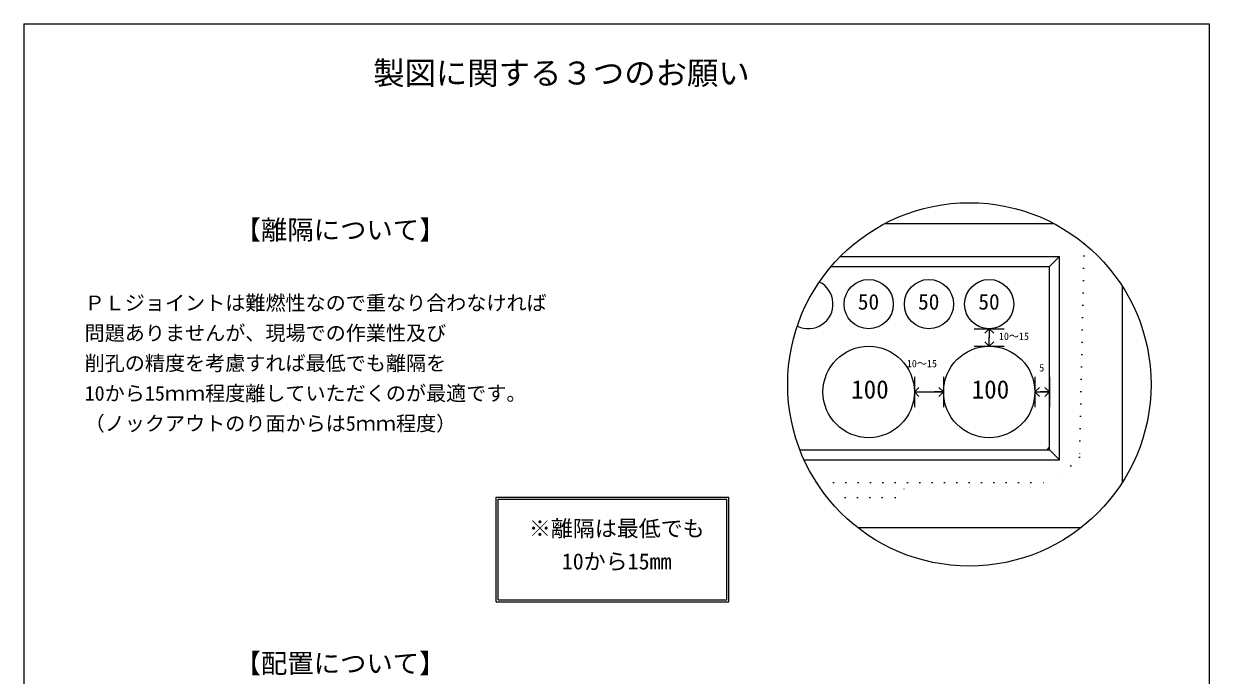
# Model space of a CAD drawing. Units: millimetres, scale not verified. Extents: x -4890 to 18490, y -2339 to 2339.
# Drawn here: x -4890 to -1830, y 658 to 2339 of the extents above; entities that cross this region are included whole.
import ezdxf
from ezdxf.enums import TextEntityAlignment as Align

# ---------------------------------------------------------------- set-up
doc = ezdxf.new("R2010")
doc.units = ezdxf.units.MM
doc.header["$LTSCALE"] = 10
doc.linetypes.add('DASHED1', pattern=[1.8, 1.2, -0.6])
doc.linetypes.add('USER5', pattern=[3.185, 0.01, -3.175])
for name, color, linetype, lineweight in [('0-2_waku', 7, 'Continuous', 18), ('0-3_gaikei', 7, 'Continuous', 18), ('0-4_kakure', 7, 'DASHED1', 5), ('0-5_sunpou', 7, 'Continuous', 5), ('0-8_hole', 7, 'Continuous', 18), ('0-9_uchigawa', 6, 'Continuous', 18), ('0-E_文字１', 7, 'Continuous', 18)]:
    doc.layers.add(name, color=color, linetype=linetype, lineweight=lineweight)
doc.styles.add('ＭＳ ゴシック', font='')
doc.styles.get('ＭＳ ゴシック').set_extended_font_data('MS Gothic')

# ---------------------------------------------------------------- blocks, each defined once
blk = doc.blocks.new('_Open90')
at = {"layer": '0-5_sunpou'}
blk.add_line((0, 0), (-1, 0), dxfattribs=at)
blk.add_lwpolyline([(-0.5, 0.5), (0, 0), (-0.5, -0.5)], dxfattribs=at)

msp = doc.modelspace()

# ---------------------------------------------------------------- linework, layer by layer
at = {"layer": '0-2_waku'}
for p, q in [((-4890, 2339.3), (-1830, 2339.3)), ((-4890, 2339.3), (-1830, 2339.3)), ((-4890, 2339.3), (-4890, -1935.7)), ((-1830, 2339.3), (-1830, -1935.7))]:
    msp.add_line(p, q, dxfattribs=at)
at = {"layer": '0-3_gaikei'}
for p, q in [((-2230.13, 1823.01), (-2668.26, 1823.01)), ((-2053.91, 1156.27), (-2053.91, 1660.64)), ((-2737.81, 1038.93), (-2160.58, 1038.93))]:
    msp.add_line(p, q, dxfattribs=at)
at = {"layer": '0-4_kakure', "linetype": 'USER5', "lineweight": 18}
for p, q in [((-2844.03, 1155.57), (-2799.83, 1155.57)), ((-2799.83, 1155.57), (-2229.59, 1155.57)), ((-2799.83, 1155.57), (-2229.59, 1155.57)), ((-2770.08, 1116.69), (-2773.23, 1069.56)), ((-2770.08, 1116.69), (-2666.4, 1116.69))]:
    msp.add_line(p, q, dxfattribs=at)
for points in [[(-2152.93, 1771.87), (-2164.79, 1220.37), (-2229.59, 1155.57)], [(-2770.08, 1116.69), (-2640.48, 1116.69), (-2601.6, 1155.57)]]:
    msp.add_lwpolyline(points, dxfattribs=at)
at = {"layer": '0-5_sunpou', "color": 150, "lineweight": 18}
for p, q in [((-2436.95, 1552.15), (-2359.19, 1552.15)), ((-2436.95, 1506.79), (-2359.19, 1506.79)), ((-2591.17, 1427.73), (-2591.17, 1349.97)), ((-2516, 1427.73), (-2516, 1349.97)), ((-2280.02, 1427.73), (-2280.02, 1349.97)), ((-2242.55, 1427.73), (-2242.55, 1349.97)), ((-2591.17, 1388.85), (-2516, 1388.85)), ((-2280.02, 1388.85), (-2242.55, 1388.85)), ((-2242.55, 1247.2), (-2249.71, 1239.81))]:
    msp.add_line(p, q, dxfattribs=at)
msp.add_circle((-2449.2, 1408.46), 468.88, dxfattribs=at)
at = {"layer": '0-8_hole'}
for centre, radius in [((-2709.11, 1615.65), 63.5), ((-2553.59, 1615.65), 63.5), ((-2398.07, 1615.65), 63.5), ((-2709.11, 1388.85), 117.94), ((-2398.07, 1388.85), 117.94)]:
    msp.add_circle(centre, radius, dxfattribs=at)
msp.add_arc((-2864.63, 1615.65), 63.5, 243.19936, 63.78529, dxfattribs=at)
at = {"layer": '0-9_uchigawa'}
for p, q in [((-2781.97, 1738.77), (-2216.63, 1738.77)), ((-2216.63, 1213.89), (-2216.63, 1738.77)), ((-2805.83, 1712.85), (-2799.83, 1712.85)), ((-2242.55, 1239.81), (-2242.55, 1712.85)), ((-2886.69, 1239.81), (-2799.83, 1239.81)), ((-2799.83, 1239.81), (-2242.55, 1239.81)), ((-2216.63, 1213.89), (-2242.55, 1239.81)), ((-2875.8, 1213.89), (-2799.83, 1213.89)), ((-2799.83, 1213.89), (-2216.63, 1213.89)), ((-3670.47, 1117.55), (-3070.47, 1117.55)), ((-3670.47, 847.55), (-3670.47, 1117.55)), ((-3665.47, 1112.55), (-3075.47, 1112.55)), ((-3665.47, 852.55), (-3665.47, 1112.55)), ((-3075.47, 852.55), (-3075.47, 1112.55)), ((-3070.47, 847.55), (-3070.47, 1117.55)), ((-3670.47, 847.55), (-3070.47, 847.55)), ((-3665.47, 852.55), (-3075.47, 852.55))]:
    msp.add_line(p, q, dxfattribs=at)
msp.add_lwpolyline([(-2799.83, 1712.85), (-2242.55, 1712.85), (-2216.63, 1738.77)], dxfattribs=at)

# ---------------------------------------------------------------- block references
at = {"layer": '0-5_sunpou', "xscale": 23.328, "yscale": 23.328}
for p, rotation in [((-2398.07, 1552.15), 90), ((-2398.07, 1506.79), 270), ((-2591.17, 1388.85), 180), ((-2280.02, 1388.85), 180)]:
    msp.add_blockref('_Open90', p, dxfattribs=dict(at, rotation=rotation))
for p in [(-2516, 1388.85), (-2242.55, 1388.85)]:
    msp.add_blockref('_Open90', p, dxfattribs=at)

# ---------------------------------------------------------------- texts
at = {"layer": '0-E_文字１', "style": 'ＭＳ ゴシック'}
for s, height, p in [('製図に関する３つのお願い', 59.38, (-3988.06, 2164.5)), ('【離隔について】', 49.88, (-4345.66, 1767.41)), ('ＰＬジョイントは難燃性なので重なり合わなければ', 38.01, (-4732.77, 1588.28)), ('50', 40.38, (-2737.09, 1589.29)), ('50', 40.38, (-2581.57, 1589.29)), ('50', 40.38, (-2426.05, 1589.29)), ('問題ありませんが、現場での作業性及び', 38.01, (-4732.77, 1510.52)), ('10～15', 19, (-2373, 1517.46)), ('削孔の精度を考慮すれば最低でも離隔を', 38.01, (-4732.77, 1432.76)), ('10～15', 19, (-2610.53, 1446.97)), ('5', 19, (-2268.86, 1435.93)), ('10から15ｍｍ程度離していただくのが最適です。', 38.01, (-4732.77, 1355)), ('100', 47.51, (-2754.39, 1357.51)), ('100', 47.51, (-2443.35, 1357.51)), ('（ノックアウトのり面からは5ｍｍ程度）', 38.01, (-4732.77, 1277.24)), ('※離隔は最低でも', 41.57, (-3586.09, 1003.42)), ('\u3000 10から15mm', 41.57, (-3586.09, 918.37)), ('【配置について】', 49.88, (-4345.66, 648.56))]:
    msp.add_text(s, height=height, dxfattribs=at).set_placement(p, align=Align.BOTTOM_LEFT)

doc.saveas('drawing.dxf')
